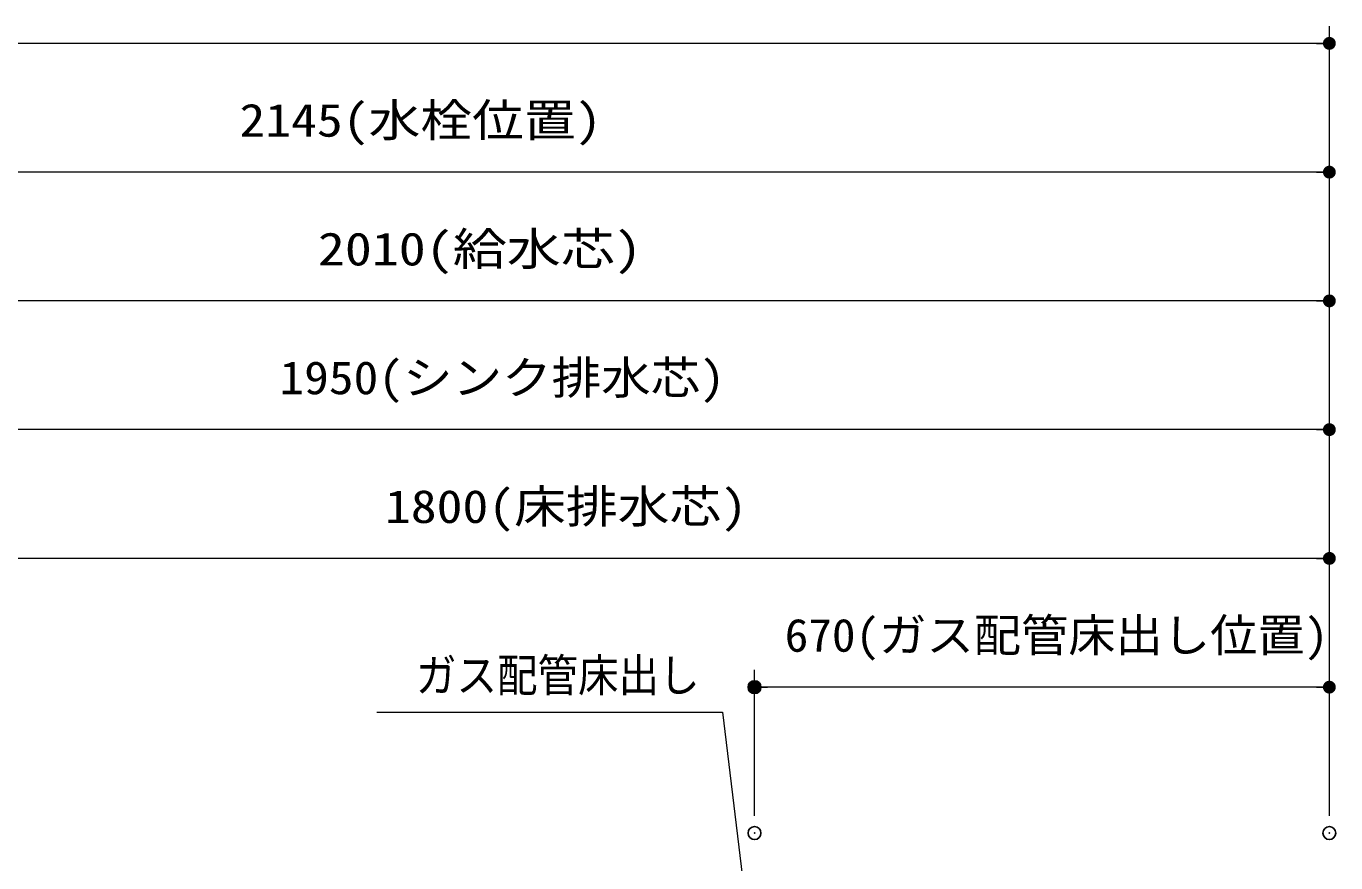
# Model space of a CAD drawing. Units: millimetres, scale not verified. Extents: x -9797 to 9797, y -4555 to 4555.
# Drawn here: x -6443 to -4916, y 1655 to 2630 of the extents above; entities that cross this region are included whole.
import ezdxf
from ezdxf.enums import TextEntityAlignment as Align

# ---------------------------------------------------------------- set-up
doc = ezdxf.new("R2010")
doc.units = ezdxf.units.MM
doc.header["$LTSCALE"] = 30
doc.header["$PDMODE"] = 32
doc.header["$PDSIZE"] = 15
for name, color, linetype, lineweight in [('0-1_0', 7, 'Continuous', 25), ('0-3_寸法ﾚｲﾔｰ', 30, 'Continuous', 13), ('0-4_DEFPOINTS', 7, 'Continuous', 25)]:
    doc.layers.add(name, color=color, linetype=linetype, lineweight=lineweight)
doc.styles.add('ＭＳ ゴシック', font='')
doc.styles.get('ＭＳ ゴシック').set_extended_font_data('MS Gothic')

# ---------------------------------------------------------------- blocks, each defined once
blk = doc.blocks.new('_DOT')
at = {"layer": '0-1_0', "color": 30}
blk.add_line((-15, 0), (-30, 0), dxfattribs=at)
for points in [[(0, 0), (-15, 0), (-14.88, 1.88)], [(0, 0), (-14.88, -1.88), (-15, 0)], [(0, 0), (-14.88, 1.88), (-14.53, 3.73)], [(0, 0), (-14.53, -3.73), (-14.88, -1.88)], [(0, 0), (-14.53, 3.73), (-13.95, 5.52)], [(0, 0), (-13.95, -5.52), (-14.53, -3.73)], [(0, 0), (-13.95, 5.52), (-13.14, 7.23)], [(0, 0), (-13.14, -7.23), (-13.95, -5.52)], [(0, 0), (-13.14, 7.23), (-12.14, 8.82)], [(0, 0), (-12.14, -8.82), (-13.14, -7.23)], [(0, 0), (-12.14, 8.82), (-10.93, 10.27)], [(0, 0), (-10.93, -10.27), (-12.14, -8.82)], [(0, 0), (-10.93, 10.27), (-9.56, 11.56)], [(0, 0), (-9.56, -11.56), (-10.93, -10.27)], [(0, 0), (-9.56, 11.56), (-8.04, 12.66)], [(0, 0), (-8.04, -12.66), (-9.56, -11.56)], [(0, 0), (-8.04, 12.66), (-6.39, 13.57)], [(0, 0), (-6.39, -13.57), (-8.04, -12.66)], [(0, 0), (-6.39, 13.57), (-4.64, 14.27)], [(0, 0), (-4.64, -14.27), (-6.39, -13.57)], [(0, 0), (-4.64, 14.27), (-2.81, 14.73)], [(0, 0), (-2.81, -14.73), (-4.64, -14.27)], [(0, 0), (-2.81, 14.73), (-0.94, 14.97)], [(0, 0), (-0.94, -14.97), (-2.81, -14.73)], [(0, 0), (-0.94, 14.97), (0.94, 14.97)], [(0, 0), (0.94, -14.97), (-0.94, -14.97)], [(0, 0), (0.94, 14.97), (2.81, 14.73)], [(0, 0), (2.81, 14.73), (4.64, 14.27)], [(0, 0), (4.64, 14.27), (6.39, 13.57)], [(0, 0), (6.39, 13.57), (8.04, 12.66)], [(0, 0), (8.04, 12.66), (9.56, 11.56)], [(0, 0), (9.56, 11.56), (10.93, 10.27)], [(0, 0), (10.93, 10.27), (12.14, 8.82)], [(0, 0), (12.14, 8.82), (13.14, 7.23)], [(0, 0), (13.14, 7.23), (13.95, 5.52)], [(0, 0), (13.95, 5.52), (14.53, 3.73)], [(0, 0), (14.53, 3.73), (14.88, 1.88)], [(0, 0), (14.88, 1.88), (15, 0)], [(0, 0), (2.81, -14.73), (0.94, -14.97)], [(0, 0), (4.64, -14.27), (2.81, -14.73)], [(0, 0), (6.39, -13.57), (4.64, -14.27)], [(0, 0), (8.04, -12.66), (6.39, -13.57)], [(0, 0), (9.56, -11.56), (8.04, -12.66)], [(0, 0), (10.93, -10.27), (9.56, -11.56)], [(0, 0), (12.14, -8.82), (10.93, -10.27)], [(0, 0), (13.14, -7.23), (12.14, -8.82)], [(0, 0), (13.95, -5.52), (13.14, -7.23)], [(0, 0), (14.53, -3.73), (13.95, -5.52)], [(0, 0), (14.88, -1.88), (14.53, -3.73)], [(0, 0), (15, 0), (14.88, -1.88)]]:
    blk.add_solid(points, dxfattribs=at)

msp = doc.modelspace()

# ---------------------------------------------------------------- linework, layer by layer
at = {"layer": '0-3_寸法ﾚｲﾔｰ'}
for p, q in [((-4923.56, 1710), (-4923.56, 2630)), ((-4938.56, 2610), (-7188.56, 2610)), ((-4923.56, 1710), (-4923.56, 2480)), ((-4938.56, 2460), (-7053.56, 2460)), ((-4923.56, 1710), (-4923.56, 2330)), ((-4938.56, 2310), (-6918.56, 2310)), ((-4923.56, 1710), (-4923.56, 2180)), ((-4938.56, 2160), (-6858.56, 2160)), ((-4923.56, 1710), (-4923.56, 2030)), ((-4938.56, 2010), (-6708.56, 2010)), ((-5593.56, 1710), (-5593.56, 1880)), ((-4923.56, 1710), (-4923.56, 1880)), ((-4938.56, 1860), (-5578.56, 1860))]:
    msp.add_line(p, q, dxfattribs=at)
msp.add_lwpolyline([(-6033.73, 1830.94), (-5631, 1830.94), (-5597.37, 1554.63)], dxfattribs=at)
at = {"layer": '0-4_DEFPOINTS'}
for p in [(-5593.56, 1860), (-5593.56, 1690), (-4923.56, 1690)]:
    msp.add_point(p, dxfattribs=at)

# ---------------------------------------------------------------- block references
at = {"layer": '0-3_寸法ﾚｲﾔｰ', "xscale": 0.5, "yscale": 0.5}
for p in [(-4923.56, 2610), (-4923.56, 2460), (-4923.56, 2310), (-4923.56, 2160), (-4923.56, 2010), (-4923.56, 1860)]:
    msp.add_blockref('_DOT', p, dxfattribs=at)
at = {"layer": '0-3_寸法ﾚｲﾔｰ', "xscale": 0.5, "yscale": 0.5, "rotation": 180}
msp.add_blockref('_DOT', (-5593.56, 1860), dxfattribs=at)

# ---------------------------------------------------------------- texts
at = {"layer": '0-3_寸法ﾚｲﾔｰ', "style": 'ＭＳ ゴシック'}
for s, height, width, p in [('2145(水栓位置)', 38.48, 1.15, (-6193.97, 2489.74)), ('2010(給水芯)', 38.48, 1.2, (-6102.47, 2339.74)), ('1950(シンク排水芯)', 38.49, 1.1, (-6147.32, 2189.74)), ('1800(床排水芯)', 38.48, 1.15, (-6024.32, 2039.74)), ('670(ガス配管床出し位置)', 38.49, 1.05, (-5558.37, 1889.74))]:
    msp.add_text(s, height=height, dxfattribs=dict(at, width=width)).set_placement(p, align=Align.BOTTOM_LEFT)
at = {"layer": '0-3_寸法ﾚｲﾔｰ', "color": 7, "style": 'ＭＳ ゴシック', "width": 0.9}
msp.add_text('ガス配管床出し', height=38.48, dxfattribs=at).set_placement((-5988.23, 1843.09), align=Align.BOTTOM_LEFT)

doc.saveas('drawing.dxf')
